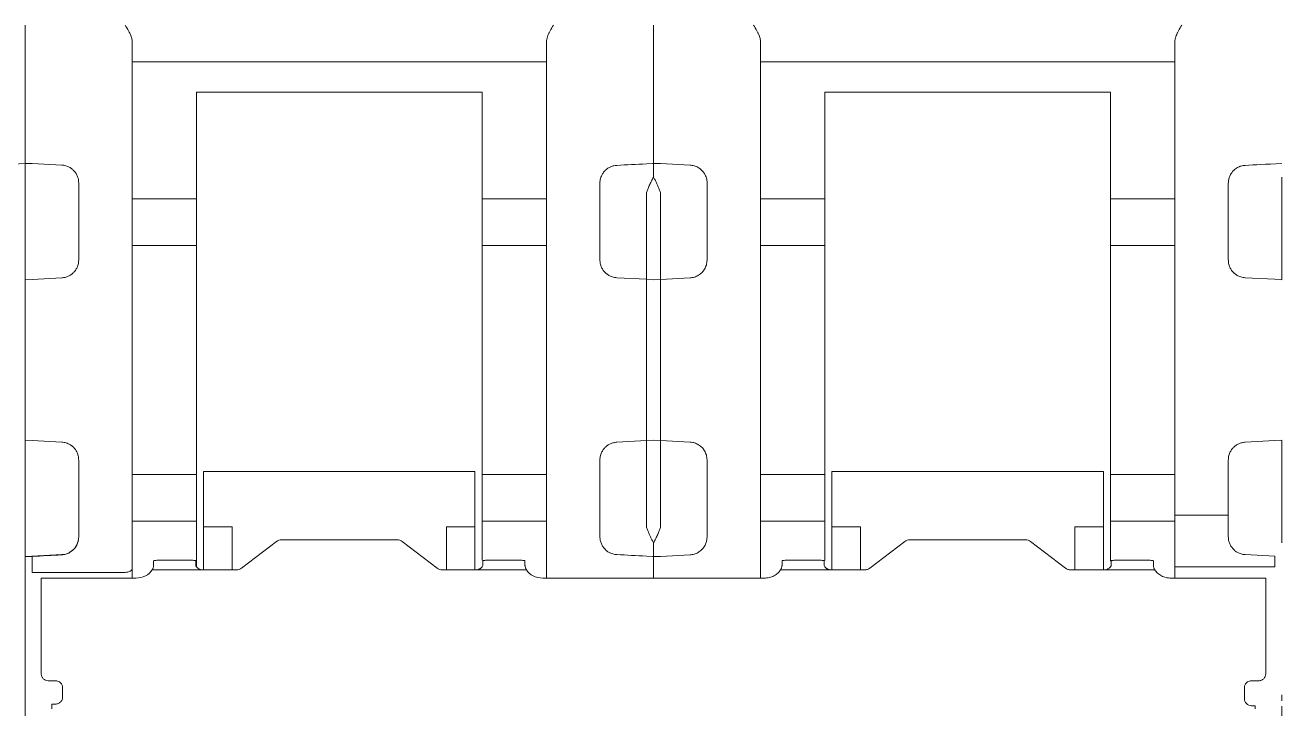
# Model space of a CAD drawing. Header units: millimetres. Extents: x 4137 to 6698, y 1400 to 3585.
# Drawn here: x 4412.42 to 4447.62, y 2999.88 to 3019.04 of the extents above; entities that cross this region are included whole.
import ezdxf

# ---------------------------------------------------------------- set-up
doc = ezdxf.new("R2010")
doc.units = ezdxf.units.MM
doc.layers.add('000-PI-Oprema', color=30, linetype='Continuous', lineweight=5)

msp = doc.modelspace()

# ---------------------------------------------------------------- linework, layer by layer
at = {"layer": '000-PI-Oprema', "color": 0, "lineweight": 0}
for p, q in [((4430.022, 3019.036), (4430.022, 3017.794)), ((4415.422, 3018.005), (4427.022, 3018.005)), ((4430.022, 3017.794), (4430.022, 3015.161)), ((4444.622, 3018.005), (4433.022, 3018.005)), ((4417.222, 3017.159), (4425.222, 3017.159)), ((4434.822, 3016.334), (4434.822, 3017.159)), ((4442.822, 3017.159), (4434.822, 3017.159)), ((4442.822, 3017.159), (4442.822, 3016.334)), ((4434.822, 3016.334), (4434.822, 3014.17)), ((4442.822, 3014.17), (4442.822, 3016.334)), ((4412.468, 3015.16), (4412.44, 3015.161)), ((4412.622, 3015.155), (4412.468, 3015.16)), ((4413.449, 3015.114), (4412.622, 3015.157)), ((4412.622, 3015.155), (4412.622, 3015.157)), ((4413.449, 3015.108), (4413.449, 3015.114)), ((4429.822, 3015.15), (4430.003, 3015.159)), ((4430.068, 3015.16), (4430.04, 3015.161)), ((4430.222, 3015.155), (4430.068, 3015.16)), ((4431.049, 3015.114), (4430.222, 3015.157)), ((4431.049, 3015.114), (4431.049, 3015.108)), ((4412.422, 3011.901), (4412.422, 3014.778)), ((4447.622, 3014.777), (4447.622, 3011.903)), ((4429.822, 3014.341), (4429.822, 3011.914)), ((4430.222, 3011.912), (4430.222, 3014.343)), ((4415.422, 3014.17), (4417.222, 3014.17)), ((4427.022, 3014.17), (4425.222, 3014.17)), ((4433.022, 3014.17), (4434.822, 3014.17)), ((4434.822, 3014.17), (4434.822, 3012.859)), ((4442.822, 3012.859), (4442.822, 3014.17)), ((4442.822, 3014.17), (4444.622, 3014.17)), ((4415.422, 3012.859), (4417.222, 3012.859)), ((4425.222, 3012.859), (4427.022, 3012.859)), ((4434.822, 3012.859), (4433.022, 3012.859)), ((4434.822, 3012.859), (4434.822, 3006.447)), ((4442.822, 3006.447), (4442.822, 3012.859)), ((4444.622, 3012.859), (4442.822, 3012.859)), ((4412.422, 3011.901), (4412.622, 3011.912)), ((4412.622, 3011.912), (4413.449, 3011.955)), ((4429.822, 3011.914), (4428.996, 3011.957)), ((4429.822, 3011.914), (4430.022, 3011.903)), ((4430.222, 3011.912), (4430.022, 3011.901)), ((4431.049, 3011.955), (4430.222, 3011.912)), ((4446.596, 3011.957), (4447.422, 3011.914)), ((4447.422, 3011.914), (4447.622, 3011.903)), ((4412.622, 3007.395), (4412.422, 3007.405)), ((4412.422, 3006.353), (4412.422, 3007.405)), ((4412.422, 3007.403), (4412.422, 3006.23)), ((4413.449, 3007.351), (4412.622, 3007.395)), ((4428.996, 3007.35), (4429.822, 3007.393)), ((4430.022, 3007.403), (4429.822, 3007.393)), ((4429.822, 3007.393), (4429.822, 3004.965)), ((4430.022, 3007.405), (4430.222, 3007.395)), ((4430.222, 3007.395), (4431.049, 3007.351)), ((4430.222, 3004.963), (4430.222, 3007.395)), ((4447.422, 3007.393), (4446.596, 3007.35)), ((4447.622, 3007.403), (4447.422, 3007.393)), ((4447.622, 3007.403), (4447.622, 3006.23)), ((4415.422, 3006.447), (4417.222, 3006.447)), ((4417.422, 3006.524), (4417.422, 3004.973)), ((4425.022, 3006.524), (4417.422, 3006.524)), ((4425.022, 3004.973), (4425.022, 3006.524)), ((4427.022, 3006.447), (4425.222, 3006.447)), ((4433.022, 3006.447), (4434.822, 3006.447)), ((4434.822, 3006.447), (4434.822, 3005.136)), ((4435.022, 3004.973), (4435.022, 3006.524)), ((4435.022, 3006.524), (4442.622, 3006.524)), ((4442.622, 3006.524), (4442.622, 3004.973)), ((4442.822, 3006.525), (4442.817, 3006.525)), ((4442.822, 3005.136), (4442.822, 3006.447)), ((4442.822, 3006.447), (4444.622, 3006.447)), ((4417.222, 3005.136), (4415.422, 3005.136)), ((4417.222, 3003.853), (4417.222, 3005.136)), ((4425.222, 3004.046), (4425.222, 3005.136)), ((4425.222, 3005.136), (4427.022, 3005.136)), ((4434.822, 3005.136), (4433.022, 3005.136)), ((4434.822, 3005.136), (4434.822, 3004.033)), ((4442.822, 3004.012), (4442.822, 3005.136)), ((4442.822, 3005.136), (4444.622, 3005.136)), ((4446.122, 3005.303), (4444.622, 3005.303)), ((4418.222, 3004.973), (4417.422, 3004.973)), ((4417.422, 3003.771), (4417.422, 3004.973)), ((4418.222, 3003.771), (4418.222, 3004.973)), ((4425.022, 3004.973), (4424.222, 3004.973)), ((4424.222, 3003.771), (4424.222, 3004.973)), ((4425.022, 3004.973), (4425.022, 3003.771)), ((4435.022, 3004.973), (4435.822, 3004.973)), ((4435.022, 3003.771), (4435.022, 3004.973)), ((4435.822, 3004.973), (4435.822, 3003.771)), ((4441.822, 3004.973), (4442.622, 3004.973)), ((4441.822, 3003.771), (4441.822, 3004.973)), ((4442.622, 3004.973), (4442.622, 3003.771)), ((4418.481, 3003.816), (4419.464, 3004.569)), ((4419.605, 3004.614), (4422.84, 3004.614)), ((4422.981, 3004.569), (4423.964, 3003.816)), ((4436.081, 3003.816), (4437.064, 3004.569)), ((4437.205, 3004.614), (4440.44, 3004.614)), ((4440.581, 3004.569), (4441.564, 3003.816)), ((4412.44, 3004.145), (4413.449, 3004.198)), ((4412.622, 3004.149), (4412.622, 3004.151)), ((4413.449, 3004.192), (4413.449, 3004.198)), ((4416.022, 3003.948), (4416.022, 3004.026)), ((4417.005, 3004.044), (4416.222, 3004.044)), ((4417.205, 3004.026), (4417.205, 3003.948)), ((4425.239, 3004.026), (4425.239, 3003.948)), ((4426.223, 3004.044), (4425.439, 3004.044)), ((4426.423, 3004.026), (4426.423, 3003.948)), ((4427.022, 3003.553), (4427.022, 3003.976)), ((4430.003, 3004.147), (4429.822, 3004.157)), ((4430.022, 3004.146), (4430.022, 3003.541)), ((4430.068, 3004.146), (4430.222, 3004.151)), ((4430.222, 3004.149), (4431.049, 3004.192)), ((4430.222, 3004.151), (4430.222, 3004.149)), ((4433.622, 3003.948), (4433.622, 3004.026)), ((4434.605, 3004.044), (4433.822, 3004.044)), ((4434.805, 3004.026), (4434.805, 3003.948)), ((4442.839, 3003.948), (4442.839, 3004.026)), ((4443.823, 3004.044), (4443.039, 3004.044)), ((4444.023, 3004.026), (4444.023, 3003.948)), ((4444.622, 3003.553), (4444.622, 3003.976)), ((4446.596, 3004.2), (4447.422, 3004.157)), ((4415.222, 3003.701), (4412.622, 3003.701)), ((4415.422, 3003.824), (4415.422, 3003.541)), ((4417.405, 3003.771), (4415.98, 3003.771)), ((4417.405, 3003.771), (4418.34, 3003.771)), ((4424.105, 3003.771), (4425.039, 3003.771)), ((4426.464, 3003.771), (4425.039, 3003.771)), ((4433.022, 3003.824), (4433.022, 3003.541)), ((4433.58, 3003.771), (4435.005, 3003.771)), ((4435.94, 3003.771), (4435.005, 3003.771)), ((4442.639, 3003.771), (4441.705, 3003.771)), ((4444.064, 3003.771), (4442.639, 3003.771)), ((4447.422, 3003.857), (4444.622, 3003.857)), ((4412.872, 3002.929), (4412.872, 3003.541)), ((4412.872, 3003.541), (4415.522, 3003.541)), ((4426.923, 3003.541), (4433.122, 3003.541)), ((4444.523, 3003.541), (4447.172, 3003.541)), ((4447.172, 3003.541), (4447.172, 3002.929)), ((4412.872, 3002.272), (4412.872, 3000.863)), ((4447.172, 3000.863), (4447.172, 3002.272)), ((4413.272, 3000.664), (4413.072, 3000.664)), ((4413.472, 3000.215), (4413.472, 3000.464)), ((4446.572, 3000.464), (4446.572, 3000.165)), ((4446.972, 3000.664), (4446.772, 3000.664)), ((4412.422, 2999.953), (4412.422, 3000.27)), ((4447.622, 3000.27), (4447.622, 3000.103)), ((4412.422, 2998.679), (4412.422, 2999.953)), ((4413.172, 3000.01), (4413.272, 3000.01)), ((4413.172, 2999.966), (4413.172, 3000.01)), ((4413.172, 2999.966), (4413.172, 2999.877)), ((4446.772, 2999.966), (4446.872, 2999.966)), ((4446.872, 2999.877), (4446.872, 2999.966)), ((4447.622, 2999.953), (4447.622, 2997.756))]:
    msp.add_line(p, q, dxfattribs=at)
at = {"layer": '000-PI-Oprema', "color": 0, "lineweight": 0, "flags": 128}
msp.add_lwpolyline([(4415.422, 3003.824), (4415.419, 3003.8), (4415.407, 3003.777), (4415.389, 3003.756), (4415.364, 3003.737), (4415.334, 3003.722), (4415.299, 3003.711), (4415.261, 3003.704), (4415.222, 3003.701)], dxfattribs=at)
at = {"layer": '000-PI-Oprema', "color": 0, "lineweight": 0}
for points, knots in [([(4412.422, 3019.036), (4412.422, 3019.004), (4412.422, 3018.94), (4412.422, 3018.844), (4412.422, 3018.749), (4412.422, 3018.622), (4412.422, 3018.465), (4412.422, 3018.289), (4412.422, 3018.129), (4412.422, 3017.992), (4412.422, 3017.877), (4412.422, 3017.822), (4412.422, 3017.794)], [0, 0, 0, 0, 0.061391, 0.122427, 0.18342, 0.24468, 0.372209, 0.500076, 0.627605, 0.755472, 0.877481, 1, 1, 1, 1]), ([(4412.422, 3017.794), (4412.422, 3017.808), (4412.422, 3017.834), (4412.422, 3017.881), (4412.422, 3017.934), (4412.422, 3018.014), (4412.422, 3018.129), (4412.422, 3018.289), (4412.422, 3018.465), (4412.422, 3018.652), (4412.422, 3018.843), (4412.422, 3018.972), (4412.422, 3019.036)], [0, 0, 0, 0, 0.061391, 0.122427, 0.18342, 0.24468, 0.372209, 0.500076, 0.627605, 0.755472, 0.877481, 1, 1, 1, 1]), ([(4415.222, 3019.036), (4415.256, 3018.983), (4415.303, 3018.909), (4415.355, 3018.81), (4415.388, 3018.732), (4415.416, 3018.645), (4415.42, 3018.578), (4415.422, 3018.546)], [0, 0, 0, 0, 0.350015, 0.493309, 0.624855, 0.821183, 1, 1, 1, 1]), ([(4427.022, 3018.546), (4427.023, 3018.567), (4427.026, 3018.611), (4427.04, 3018.677), (4427.062, 3018.743), (4427.091, 3018.81), (4427.142, 3018.909), (4427.189, 3018.984), (4427.222, 3019.036)], [0, 0, 0, 0, 0.117446, 0.242847, 0.378002, 0.506391, 0.652474, 1, 1, 1, 1]), ([(4432.822, 3019.036), (4432.856, 3018.983), (4432.903, 3018.909), (4432.955, 3018.809), (4432.988, 3018.732), (4433.016, 3018.645), (4433.02, 3018.578), (4433.022, 3018.546)], [0, 0, 0, 0, 0.350596, 0.493868, 0.625405, 0.821427, 1, 1, 1, 1]), ([(4444.622, 3018.546), (4444.623, 3018.567), (4444.626, 3018.611), (4444.64, 3018.677), (4444.662, 3018.743), (4444.691, 3018.81), (4444.742, 3018.909), (4444.789, 3018.984), (4444.822, 3019.036)], [0, 0, 0, 0, 0.117336, 0.242611, 0.377617, 0.505972, 0.652001, 1, 1, 1, 1]), ([(4427.022, 3018.392), (4427.022, 3018.402), (4427.022, 3018.421), (4427.022, 3018.457), (4427.022, 3018.498), (4427.022, 3018.53), (4427.022, 3018.546)], [0, 0, 0, 0, 0.251193, 0.5, 0.748807, 1, 1, 1, 1]), ([(4433.022, 3018.546), (4433.022, 3018.53), (4433.022, 3018.498), (4433.022, 3018.457), (4433.022, 3018.421), (4433.022, 3018.402), (4433.022, 3018.392)], [0, 0, 0, 0, 0.251193, 0.5, 0.748807, 1, 1, 1, 1]), ([(4444.622, 3018.392), (4444.622, 3018.402), (4444.622, 3018.421), (4444.622, 3018.457), (4444.622, 3018.498), (4444.622, 3018.53), (4444.622, 3018.546)], [0, 0, 0, 0, 0.251193, 0.5, 0.748807, 1, 1, 1, 1]), ([(4415.422, 3018.392), (4415.422, 3018.352), (4415.422, 3018.271), (4415.422, 3018.14), (4415.422, 3018), (4415.422, 3017.852), (4415.422, 3017.696), (4415.422, 3017.532), (4415.422, 3017.36), (4415.422, 3017.119), (4415.422, 3016.8), (4415.422, 3016.389), (4415.422, 3015.952), (4415.422, 3015.639), (4415.422, 3015.482)], [0, 0, 0, 0, 0.062736, 0.125281, 0.187695, 0.250043, 0.312387, 0.374792, 0.437318, 0.500031, 0.625212, 0.749931, 0.874692, 1, 1, 1, 1]), ([(4427.022, 3015.33), (4427.022, 3015.414), (4427.022, 3015.58), (4427.022, 3015.822), (4427.022, 3016.056), (4427.022, 3016.284), (4427.022, 3016.504), (4427.022, 3016.717), (4427.022, 3016.922), (4427.022, 3017.186), (4427.022, 3017.496), (4427.022, 3017.832), (4427.022, 3018.135), (4427.022, 3018.306), (4427.022, 3018.392)], [0, 0, 0, 0, 0.062754, 0.125301, 0.187708, 0.250043, 0.312375, 0.374772, 0.437302, 0.500033, 0.625237, 0.749935, 0.874674, 1, 1, 1, 1]), ([(4433.022, 3018.392), (4433.022, 3018.352), (4433.022, 3018.271), (4433.022, 3018.14), (4433.022, 3018), (4433.022, 3017.852), (4433.022, 3017.696), (4433.022, 3017.532), (4433.022, 3017.36), (4433.022, 3017.119), (4433.022, 3016.8), (4433.022, 3016.389), (4433.022, 3015.952), (4433.022, 3015.639), (4433.022, 3015.482)], [0, 0, 0, 0, 0.062736, 0.125281, 0.187695, 0.250043, 0.312387, 0.374792, 0.437318, 0.500031, 0.625212, 0.749931, 0.874692, 1, 1, 1, 1]), ([(4444.622, 3015.33), (4444.622, 3015.414), (4444.622, 3015.58), (4444.622, 3015.822), (4444.622, 3016.056), (4444.622, 3016.284), (4444.622, 3016.504), (4444.622, 3016.717), (4444.622, 3016.922), (4444.622, 3017.186), (4444.622, 3017.496), (4444.622, 3017.832), (4444.622, 3018.135), (4444.622, 3018.306), (4444.622, 3018.392)], [0, 0, 0, 0, 0.062754, 0.125301, 0.187708, 0.250043, 0.312375, 0.374772, 0.437302, 0.500033, 0.625237, 0.749935, 0.874674, 1, 1, 1, 1]), ([(4412.422, 3017.794), (4412.422, 3017.757), (4412.422, 3017.684), (4412.422, 3017.564), (4412.422, 3017.438), (4412.422, 3017.303), (4412.422, 3017.162), (4412.422, 3017.013), (4412.422, 3016.857), (4412.422, 3016.639), (4412.422, 3016.35), (4412.422, 3015.978), (4412.422, 3015.583), (4412.422, 3015.3), (4412.422, 3015.159)], [0, 0, 0, 0, 0.062728, 0.125272, 0.18769, 0.250045, 0.312396, 0.374803, 0.437328, 0.500029, 0.625194, 0.749922, 0.874696, 1, 1, 1, 1]), ([(4412.422, 3015.161), (4412.422, 3015.232), (4412.422, 3015.374), (4412.422, 3015.581), (4412.422, 3015.782), (4412.422, 3015.977), (4412.422, 3016.165), (4412.422, 3016.348), (4412.422, 3016.524), (4412.422, 3016.751), (4412.422, 3017.017), (4412.422, 3017.307), (4412.422, 3017.57), (4412.422, 3017.719), (4412.422, 3017.794)], [0, 0, 0, 0, 0.062728, 0.125271, 0.18769, 0.250045, 0.312396, 0.374804, 0.437328, 0.500029, 0.625194, 0.749922, 0.874696, 1, 1, 1, 1]), ([(4417.222, 3017.159), (4417.222, 3017.118), (4417.222, 3017.035), (4417.222, 3016.917), (4417.222, 3016.804), (4417.222, 3016.661), (4417.222, 3016.495), (4417.222, 3016.388), (4417.222, 3016.334)], [0, 0, 0, 0, 0.125424, 0.250193, 0.374902, 0.500146, 0.749703, 1, 1, 1, 1]), ([(4425.222, 3016.334), (4425.222, 3016.361), (4425.222, 3016.413), (4425.222, 3016.501), (4425.222, 3016.595), (4425.222, 3016.73), (4425.222, 3016.914), (4425.222, 3017.077), (4425.222, 3017.159)], [0, 0, 0, 0, 0.125424, 0.250193, 0.374902, 0.500146, 0.749703, 1, 1, 1, 1]), ([(4425.222, 3014.17), (4425.222, 3014.241), (4425.222, 3014.383), (4425.222, 3014.589), (4425.222, 3014.79), (4425.222, 3014.986), (4425.222, 3015.176), (4425.222, 3015.422), (4425.222, 3015.714), (4425.222, 3016.041), (4425.222, 3016.237), (4425.222, 3016.334)], [0, 0, 0, 0, 0.083508, 0.166833, 0.25006, 0.333277, 0.416572, 0.500032, 0.666688, 0.83311, 1, 1, 1, 1]), ([(4415.422, 3015.482), (4415.422, 3015.418), (4415.422, 3015.291), (4415.422, 3015.092), (4415.422, 3014.889), (4415.422, 3014.682), (4415.422, 3014.47), (4415.422, 3014.253), (4415.422, 3014.031), (4415.422, 3013.88), (4415.422, 3013.805)], [0, 0, 0, 0, 0.12575, 0.250858, 0.375537, 0.5, 0.624463, 0.749142, 0.87425, 1, 1, 1, 1]), ([(4427.022, 3013.937), (4427.022, 3014.008), (4427.022, 3014.15), (4427.022, 3014.358), (4427.022, 3014.562), (4427.022, 3014.761), (4427.022, 3014.956), (4427.022, 3015.146), (4427.022, 3015.269), (4427.022, 3015.33)], [0, 0, 0, 0, 0.143512, 0.28637, 0.428834, 0.571166, 0.71363, 0.856488, 1, 1, 1, 1]), ([(4433.022, 3015.482), (4433.022, 3015.418), (4433.022, 3015.291), (4433.022, 3015.092), (4433.022, 3014.889), (4433.022, 3014.682), (4433.022, 3014.47), (4433.022, 3014.253), (4433.022, 3014.031), (4433.022, 3013.88), (4433.022, 3013.805)], [0, 0, 0, 0, 0.12575, 0.250858, 0.375537, 0.5, 0.624463, 0.749142, 0.87425, 1, 1, 1, 1]), ([(4444.622, 3013.937), (4444.622, 3014.008), (4444.622, 3014.15), (4444.622, 3014.358), (4444.622, 3014.562), (4444.622, 3014.761), (4444.622, 3014.956), (4444.622, 3015.146), (4444.622, 3015.269), (4444.622, 3015.33)], [0, 0, 0, 0, 0.143512, 0.28637, 0.428834, 0.571166, 0.71363, 0.856488, 1, 1, 1, 1]), ([(4413.449, 3015.114), (4413.468, 3015.112), (4413.507, 3015.109), (4413.564, 3015.096), (4413.629, 3015.072), (4413.702, 3015.033), (4413.775, 3014.974), (4413.838, 3014.9), (4413.885, 3014.813), (4413.917, 3014.717), (4413.921, 3014.65), (4413.922, 3014.616)], [0, 0, 0, 0, 0.071618, 0.143308, 0.216363, 0.334035, 0.455285, 0.587191, 0.721903, 0.860899, 1, 1, 1, 1]), ([(4428.522, 3014.607), (4428.523, 3014.63), (4428.525, 3014.675), (4428.539, 3014.741), (4428.565, 3014.815), (4428.608, 3014.893), (4428.671, 3014.967), (4428.744, 3015.026), (4428.825, 3015.069), (4428.909, 3015.098), (4428.967, 3015.104), (4428.996, 3015.106)], [0, 0, 0, 0, 0.093221, 0.185813, 0.279137, 0.41434, 0.546905, 0.668022, 0.785627, 0.893606, 1, 1, 1, 1]), ([(4431.522, 3014.616), (4431.522, 3014.639), (4431.52, 3014.684), (4431.506, 3014.75), (4431.48, 3014.823), (4431.438, 3014.9), (4431.368, 3014.982), (4431.276, 3015.051), (4431.165, 3015.1), (4431.086, 3015.109), (4431.049, 3015.114)], [0, 0, 0, 0, 0.092601, 0.18543, 0.278489, 0.413813, 0.545287, 0.709927, 0.860804, 1, 1, 1, 1]), ([(4446.596, 3015.106), (4446.578, 3015.105), (4446.54, 3015.102), (4446.485, 3015.089), (4446.429, 3015.07), (4446.374, 3015.043), (4446.322, 3015.009), (4446.267, 3014.962), (4446.21, 3014.895), (4446.161, 3014.808), (4446.128, 3014.709), (4446.124, 3014.641), (4446.122, 3014.607)], [0, 0, 0, 0, 0.067869, 0.138425, 0.211987, 0.288836, 0.369219, 0.453352, 0.573685, 0.721104, 0.860335, 1, 1, 1, 1]), ([(4429.822, 3014.341), (4429.835, 3014.373), (4429.862, 3014.442), (4429.908, 3014.548), (4429.963, 3014.664), (4430.002, 3014.738), (4430.022, 3014.777)], [0, 0, 0, 0, 0.193415, 0.424448, 0.693252, 1, 1, 1, 1]), ([(4430.222, 3014.343), (4430.21, 3014.375), (4430.185, 3014.438), (4430.146, 3014.529), (4430.106, 3014.616), (4430.064, 3014.7), (4430.037, 3014.752), (4430.022, 3014.778)], [0, 0, 0, 0, 0.194202, 0.390464, 0.589612, 0.792498, 1, 1, 1, 1]), ([(4446.122, 3014.607), (4446.122, 3014.541), (4446.122, 3014.41), (4446.122, 3014.209), (4446.122, 3014.072), (4446.122, 3014.004)], [0, 0, 0, 0, 0.333419, 0.666581, 1, 1, 1, 1]), ([(4413.922, 3012.454), (4413.922, 3012.574), (4413.922, 3012.813), (4413.922, 3013.168), (4413.922, 3013.521), (4413.922, 3013.753), (4413.922, 3013.869)], [0, 0, 0, 0, 0.2501, 0.5, 0.7499, 1, 1, 1, 1]), ([(4417.222, 3014.17), (4417.222, 3014.121), (4417.222, 3014.023), (4417.222, 3013.807), (4417.222, 3013.568), (4417.222, 3013.323), (4417.222, 3013.102), (4417.222, 3012.938), (4417.222, 3012.882), (4417.222, 3012.859)], [0, 0, 0, 0, 0.150243, 0.300485, 0.450729, 0.600973, 0.751216, 0.901461, 1, 1, 1, 1]), ([(4425.222, 3014.17), (4425.222, 3014.121), (4425.222, 3014.023), (4425.222, 3013.807), (4425.222, 3013.568), (4425.222, 3013.323), (4425.222, 3013.102), (4425.222, 3012.938), (4425.222, 3012.882), (4425.222, 3012.859)], [0, 0, 0, 0, 0.150243, 0.300485, 0.450729, 0.600973, 0.751216, 0.901461, 1, 1, 1, 1]), ([(4427.022, 3005.37), (4427.022, 3005.484), (4427.022, 3005.711), (4427.022, 3006.057), (4427.022, 3006.405), (4427.022, 3006.755), (4427.022, 3007.108), (4427.022, 3007.705), (4427.022, 3008.553), (4427.022, 3009.653), (4427.022, 3010.753), (4427.022, 3011.72), (4427.022, 3012.552), (4427.022, 3013.252), (4427.022, 3013.708), (4427.022, 3013.937)], [0, 0, 0, 0, 0.041431, 0.082793, 0.124119, 0.165441, 0.206793, 0.248207, 0.374079, 0.500012, 0.625883, 0.751817, 0.834548, 0.917188, 1, 1, 1, 1]), ([(4444.622, 3005.37), (4444.622, 3005.484), (4444.622, 3005.711), (4444.622, 3006.057), (4444.622, 3006.405), (4444.622, 3006.755), (4444.622, 3007.108), (4444.622, 3007.705), (4444.622, 3008.553), (4444.622, 3009.653), (4444.622, 3010.753), (4444.622, 3011.72), (4444.622, 3012.552), (4444.622, 3013.252), (4444.622, 3013.708), (4444.622, 3013.937)], [0, 0, 0, 0, 0.041431, 0.082793, 0.124119, 0.165441, 0.206793, 0.248207, 0.374079, 0.500012, 0.625883, 0.751817, 0.834548, 0.917188, 1, 1, 1, 1]), ([(4446.122, 3014.004), (4446.122, 3013.902), (4446.122, 3013.699), (4446.122, 3013.392), (4446.122, 3013.082), (4446.122, 3012.77), (4446.122, 3012.561), (4446.122, 3012.456)], [0, 0, 0, 0, 0.200123, 0.400061, 0.599939, 0.799877, 1, 1, 1, 1]), ([(4415.422, 3013.805), (4415.422, 3013.694), (4415.422, 3013.472), (4415.422, 3013.137), (4415.422, 3012.799), (4415.422, 3012.459), (4415.422, 3012.117), (4415.422, 3011.538), (4415.422, 3010.717), (4415.422, 3009.653), (4415.422, 3008.589), (4415.422, 3007.653), (4415.422, 3006.847), (4415.422, 3006.168), (4415.422, 3005.724), (4415.422, 3005.502)], [0, 0, 0, 0, 0.041447, 0.082829, 0.124176, 0.16552, 0.206891, 0.248321, 0.374134, 0.500011, 0.625824, 0.751702, 0.834467, 0.91715, 1, 1, 1, 1]), ([(4433.022, 3013.805), (4433.022, 3013.694), (4433.022, 3013.472), (4433.022, 3013.137), (4433.022, 3012.799), (4433.022, 3012.459), (4433.022, 3012.117), (4433.022, 3011.538), (4433.022, 3010.717), (4433.022, 3009.653), (4433.022, 3008.589), (4433.022, 3007.653), (4433.022, 3006.847), (4433.022, 3006.168), (4433.022, 3005.724), (4433.022, 3005.502)], [0, 0, 0, 0, 0.041447, 0.082829, 0.124176, 0.16552, 0.206891, 0.248321, 0.374134, 0.500011, 0.625824, 0.751702, 0.834467, 0.91715, 1, 1, 1, 1]), ([(4417.222, 3012.859), (4417.222, 3012.776), (4417.222, 3012.609), (4417.222, 3012.354), (4417.222, 3012.097), (4417.222, 3011.837), (4417.222, 3011.574), (4417.222, 3011.126), (4417.222, 3010.487), (4417.222, 3009.653), (4417.222, 3008.82), (4417.222, 3008.09), (4417.222, 3007.469), (4417.222, 3006.95), (4417.222, 3006.615), (4417.222, 3006.447)], [0, 0, 0, 0, 0.041319, 0.082538, 0.123706, 0.164869, 0.206076, 0.247373, 0.373654, 0.500018, 0.626299, 0.752662, 0.835118, 0.917437, 1, 1, 1, 1]), ([(4425.222, 3012.859), (4425.222, 3011.852), (4425.222, 3010.753), (4425.222, 3008.554), (4425.222, 3007.454), (4425.222, 3006.447)], [0, 0, 0, 0, 0.5, 0.5, 1, 1, 1, 1]), ([(4413.922, 3012.454), (4413.922, 3012.433), (4413.92, 3012.39), (4413.908, 3012.328), (4413.884, 3012.257), (4413.845, 3012.181), (4413.786, 3012.107), (4413.714, 3012.044), (4413.632, 3011.997), (4413.542, 3011.965), (4413.48, 3011.958), (4413.449, 3011.955)], [0, 0, 0, 0, 0.085507, 0.170147, 0.255273, 0.381189, 0.506725, 0.630753, 0.754527, 0.877113, 1, 1, 1, 1]), ([(4428.996, 3011.957), (4428.975, 3011.959), (4428.934, 3011.962), (4428.873, 3011.978), (4428.804, 3012.004), (4428.731, 3012.046), (4428.659, 3012.108), (4428.6, 3012.183), (4428.556, 3012.268), (4428.528, 3012.36), (4428.524, 3012.424), (4428.522, 3012.456)], [0, 0, 0, 0, 0.082209, 0.16366, 0.245689, 0.369303, 0.493372, 0.618767, 0.744744, 0.872104, 1, 1, 1, 1]), ([(4431.049, 3011.955), (4431.069, 3011.957), (4431.11, 3011.96), (4431.171, 3011.976), (4431.229, 3011.998), (4431.285, 3012.027), (4431.337, 3012.064), (4431.396, 3012.118), (4431.458, 3012.2), (4431.511, 3012.317), (4431.519, 3012.407), (4431.522, 3012.454)], [0, 0, 0, 0, 0.080411, 0.161533, 0.243405, 0.326066, 0.409552, 0.493901, 0.642123, 0.810797, 1, 1, 1, 1]), ([(4446.596, 3011.957), (4446.575, 3011.959), (4446.534, 3011.962), (4446.473, 3011.978), (4446.404, 3012.004), (4446.331, 3012.046), (4446.259, 3012.108), (4446.2, 3012.183), (4446.156, 3012.268), (4446.128, 3012.36), (4446.124, 3012.424), (4446.122, 3012.456)], [0, 0, 0, 0, 0.082209, 0.16366, 0.245689, 0.369303, 0.493372, 0.618767, 0.744744, 0.872104, 1, 1, 1, 1]), ([(4412.422, 3011.903), (4412.422, 3011.797), (4412.422, 3011.584), (4412.422, 3011.264), (4412.422, 3010.944), (4412.422, 3010.622), (4412.422, 3010.3), (4412.422, 3009.977), (4412.422, 3009.572), (4412.422, 3009.087), (4412.422, 3008.523), (4412.422, 3007.961), (4412.422, 3007.589), (4412.422, 3007.403)], [0, 0, 0, 0, 0.071572, 0.143012, 0.214372, 0.285701, 0.357051, 0.428472, 0.500015, 0.625079, 0.749917, 0.8748, 1, 1, 1, 1]), ([(4412.422, 3007.405), (4412.422, 3007.511), (4412.422, 3007.723), (4412.422, 3008.043), (4412.422, 3008.364), (4412.422, 3008.685), (4412.422, 3009.007), (4412.422, 3009.33), (4412.422, 3009.734), (4412.422, 3010.218), (4412.422, 3010.782), (4412.422, 3011.344), (4412.422, 3011.715), (4412.422, 3011.901)], [0, 0, 0, 0, 0.071572, 0.143012, 0.214372, 0.285701, 0.357051, 0.428472, 0.500015, 0.625079, 0.749917, 0.8748, 1, 1, 1, 1]), ([(4429.822, 3011.914), (4429.822, 3011.807), (4429.822, 3011.593), (4429.822, 3011.271), (4429.822, 3010.949), (4429.822, 3010.626), (4429.822, 3010.302), (4429.822, 3009.978), (4429.822, 3009.572), (4429.822, 3009.085), (4429.822, 3008.519), (4429.822, 3007.954), (4429.822, 3007.58), (4429.822, 3007.393)], [0, 0, 0, 0, 0.071556, 0.142997, 0.214365, 0.285706, 0.357065, 0.428486, 0.500013, 0.625062, 0.749916, 0.874816, 1, 1, 1, 1]), ([(4413.449, 3007.351), (4413.47, 3007.349), (4413.511, 3007.346), (4413.572, 3007.33), (4413.641, 3007.304), (4413.714, 3007.262), (4413.786, 3007.2), (4413.845, 3007.125), (4413.889, 3007.04), (4413.917, 3006.948), (4413.921, 3006.884), (4413.922, 3006.852)], [0, 0, 0, 0, 0.082205, 0.163652, 0.245679, 0.369354, 0.493482, 0.618917, 0.744935, 0.872201, 1, 1, 1, 1]), ([(4428.522, 3006.85), (4428.523, 3006.872), (4428.525, 3006.914), (4428.537, 3006.977), (4428.561, 3007.047), (4428.6, 3007.123), (4428.659, 3007.198), (4428.731, 3007.26), (4428.813, 3007.307), (4428.902, 3007.34), (4428.965, 3007.346), (4428.996, 3007.35)], [0, 0, 0, 0, 0.085573, 0.170275, 0.255463, 0.381339, 0.506835, 0.630803, 0.754517, 0.877108, 1, 1, 1, 1]), ([(4431.522, 3006.852), (4431.521, 3006.876), (4431.519, 3006.924), (4431.504, 3006.991), (4431.482, 3007.053), (4431.453, 3007.108), (4431.421, 3007.156), (4431.368, 3007.217), (4431.288, 3007.282), (4431.173, 3007.336), (4431.09, 3007.346), (4431.049, 3007.351)], [0, 0, 0, 0, 0.097376, 0.189595, 0.276665, 0.358598, 0.435408, 0.507112, 0.674555, 0.83875, 1, 1, 1, 1]), ([(4446.122, 3006.85), (4446.123, 3006.872), (4446.125, 3006.914), (4446.137, 3006.977), (4446.161, 3007.047), (4446.2, 3007.123), (4446.259, 3007.198), (4446.331, 3007.26), (4446.413, 3007.307), (4446.502, 3007.34), (4446.565, 3007.346), (4446.596, 3007.35)], [0, 0, 0, 0, 0.085573, 0.170275, 0.255463, 0.381339, 0.506835, 0.630803, 0.754517, 0.877108, 1, 1, 1, 1]), ([(4413.922, 3005.437), (4413.922, 3005.553), (4413.922, 3005.786), (4413.922, 3006.138), (4413.922, 3006.494), (4413.922, 3006.732), (4413.922, 3006.852)], [0, 0, 0, 0, 0.2501, 0.5, 0.7499, 1, 1, 1, 1]), ([(4446.122, 3006.85), (4446.122, 3006.745), (4446.122, 3006.536), (4446.122, 3006.224), (4446.122, 3005.915), (4446.122, 3005.607), (4446.122, 3005.404), (4446.122, 3005.303)], [0, 0, 0, 0, 0.200123, 0.400061, 0.599939, 0.799877, 1, 1, 1, 1]), ([(4417.222, 3006.447), (4417.222, 3006.425), (4417.222, 3006.369), (4417.222, 3006.204), (4417.222, 3005.984), (4417.222, 3005.738), (4417.222, 3005.499), (4417.222, 3005.283), (4417.222, 3005.185), (4417.222, 3005.136)], [0, 0, 0, 0, 0.098539, 0.248784, 0.399027, 0.54927, 0.699515, 0.849757, 1, 1, 1, 1]), ([(4425.222, 3006.447), (4425.222, 3006.425), (4425.222, 3006.369), (4425.222, 3006.204), (4425.222, 3005.984), (4425.222, 3005.738), (4425.222, 3005.499), (4425.222, 3005.283), (4425.222, 3005.185), (4425.222, 3005.136)], [0, 0, 0, 0, 0.098539, 0.248784, 0.399027, 0.54927, 0.699515, 0.849757, 1, 1, 1, 1]), ([(4412.422, 3004.528), (4412.422, 3004.528), (4412.422, 3004.855), (4412.422, 3005.238), (4412.422, 3005.727), (4412.422, 3006.081), (4412.422, 3006.31), (4412.422, 3006.339), (4412.422, 3006.353)], [0, 0, 0, 0, 0.008736, 0.206989, 0.405242, 0.603494, 0.801747, 1, 1, 1, 1]), ([(4447.622, 3006.253), (4447.622, 3006.239), (4447.622, 3006.211), (4447.622, 3005.989), (4447.622, 3005.641), (4447.622, 3005.183), (4447.622, 3004.801), (4447.622, 3004.529)], [0, 0, 0, 0, 0.201961, 0.403921, 0.605881, 0.807842, 1, 1, 1, 1]), ([(4413.922, 3004.69), (4413.922, 3004.751), (4413.922, 3004.872), (4413.922, 3005.058), (4413.922, 3005.246), (4413.922, 3005.373), (4413.922, 3005.437)], [0, 0, 0, 0, 0.25014, 0.5, 0.74986, 1, 1, 1, 1]), ([(4415.422, 3005.502), (4415.422, 3005.426), (4415.422, 3005.275), (4415.422, 3005.054), (4415.422, 3004.837), (4415.422, 3004.624), (4415.422, 3004.417), (4415.422, 3004.214), (4415.422, 3004.016), (4415.422, 3003.888), (4415.422, 3003.824)], [0, 0, 0, 0, 0.12575, 0.250858, 0.375537, 0.5, 0.624463, 0.749142, 0.87425, 1, 1, 1, 1]), ([(4433.022, 3005.502), (4433.022, 3005.426), (4433.022, 3005.275), (4433.022, 3005.054), (4433.022, 3004.837), (4433.022, 3004.624), (4433.022, 3004.417), (4433.022, 3004.214), (4433.022, 3004.016), (4433.022, 3003.888), (4433.022, 3003.824)], [0, 0, 0, 0, 0.12575, 0.250858, 0.375537, 0.5, 0.624463, 0.749142, 0.87425, 1, 1, 1, 1]), ([(4427.022, 3003.976), (4427.022, 3004.037), (4427.022, 3004.16), (4427.022, 3004.35), (4427.022, 3004.545), (4427.022, 3004.744), (4427.022, 3004.948), (4427.022, 3005.156), (4427.022, 3005.298), (4427.022, 3005.37)], [0, 0, 0, 0, 0.143512, 0.28637, 0.428834, 0.571166, 0.71363, 0.856488, 1, 1, 1, 1]), ([(4444.622, 3003.976), (4444.622, 3004.037), (4444.622, 3004.16), (4444.622, 3004.35), (4444.622, 3004.545), (4444.622, 3004.744), (4444.622, 3004.948), (4444.622, 3005.156), (4444.622, 3005.298), (4444.622, 3005.37)], [0, 0, 0, 0, 0.143512, 0.28637, 0.428834, 0.571166, 0.71363, 0.856488, 1, 1, 1, 1]), ([(4446.122, 3005.303), (4446.122, 3005.234), (4446.122, 3005.098), (4446.122, 3004.896), (4446.122, 3004.765), (4446.122, 3004.699)], [0, 0, 0, 0, 0.333419, 0.666581, 1, 1, 1, 1]), ([(4413.449, 3004.198), (4413.49, 3004.2), (4413.537, 3004.208), (4413.636, 3004.242), (4413.689, 3004.269), (4413.789, 3004.351), (4413.836, 3004.406), (4413.903, 3004.54), (4413.922, 3004.618), (4413.922, 3004.697)], [0, 0, 0, 0, 0.25, 0.25, 0.5, 0.5, 0.75, 0.75, 1, 1, 1, 1]), ([(4413.449, 3004.192), (4413.467, 3004.194), (4413.505, 3004.197), (4413.561, 3004.21), (4413.617, 3004.23), (4413.671, 3004.256), (4413.724, 3004.291), (4413.781, 3004.34), (4413.844, 3004.414), (4413.891, 3004.507), (4413.918, 3004.604), (4413.921, 3004.661), (4413.922, 3004.69)], [0, 0, 0, 0, 0.068374, 0.139377, 0.213319, 0.290477, 0.371094, 0.455382, 0.587277, 0.761474, 0.880592, 1, 1, 1, 1]), ([(4428.996, 3004.2), (4428.977, 3004.202), (4428.939, 3004.205), (4428.882, 3004.218), (4428.817, 3004.241), (4428.744, 3004.28), (4428.671, 3004.34), (4428.608, 3004.414), (4428.56, 3004.501), (4428.528, 3004.597), (4428.524, 3004.665), (4428.522, 3004.699)], [0, 0, 0, 0, 0.070996, 0.142095, 0.214573, 0.332083, 0.453298, 0.585758, 0.72107, 0.860537, 1, 1, 1, 1]), ([(4429.822, 3004.965), (4429.835, 3004.934), (4429.86, 3004.87), (4429.899, 3004.779), (4429.939, 3004.692), (4429.98, 3004.607), (4430.008, 3004.556), (4430.022, 3004.529)], [0, 0, 0, 0, 0.1942, 0.390457, 0.5896, 0.792488, 1, 1, 1, 1]), ([(4430.222, 3004.963), (4430.21, 3004.932), (4430.183, 3004.863), (4430.137, 3004.757), (4430.082, 3004.641), (4430.043, 3004.567), (4430.022, 3004.528)], [0, 0, 0, 0, 0.193384, 0.424408, 0.693222, 1, 1, 1, 1]), ([(4431.049, 3004.192), (4431.067, 3004.194), (4431.105, 3004.197), (4431.161, 3004.21), (4431.217, 3004.23), (4431.271, 3004.256), (4431.324, 3004.291), (4431.381, 3004.34), (4431.444, 3004.414), (4431.491, 3004.507), (4431.518, 3004.604), (4431.521, 3004.661), (4431.522, 3004.69)], [0, 0, 0, 0, 0.068374, 0.139376, 0.213318, 0.290476, 0.371092, 0.45538, 0.587276, 0.76147, 0.88059, 1, 1, 1, 1]), ([(4446.596, 3004.2), (4446.577, 3004.202), (4446.539, 3004.205), (4446.482, 3004.218), (4446.417, 3004.241), (4446.344, 3004.28), (4446.271, 3004.34), (4446.208, 3004.414), (4446.16, 3004.501), (4446.128, 3004.597), (4446.124, 3004.665), (4446.122, 3004.699)], [0, 0, 0, 0, 0.070997, 0.142096, 0.214572, 0.332081, 0.453288, 0.585757, 0.721078, 0.860541, 1, 1, 1, 1]), ([(4412.422, 3004.147), (4412.422, 3004.076), (4412.422, 3003.934), (4412.422, 3003.727), (4412.422, 3003.526), (4412.422, 3003.331), (4412.422, 3003.142), (4412.422, 3002.96), (4412.422, 3002.783), (4412.422, 3002.556), (4412.422, 3002.29), (4412.422, 3002), (4412.422, 3001.737), (4412.422, 3001.587), (4412.422, 3001.512)], [0, 0, 0, 0, 0.062728, 0.125272, 0.18769, 0.250045, 0.312396, 0.374803, 0.437328, 0.500029, 0.625194, 0.749922, 0.874696, 1, 1, 1, 1]), ([(4412.422, 3001.512), (4412.422, 3001.549), (4412.422, 3001.622), (4412.422, 3001.742), (4412.422, 3001.869), (4412.422, 3002.003), (4412.422, 3002.144), (4412.422, 3002.293), (4412.422, 3002.449), (4412.422, 3002.667), (4412.422, 3002.955), (4412.422, 3003.327), (4412.422, 3003.722), (4412.422, 3004.004), (4412.422, 3004.146)], [0, 0, 0, 0, 0.062728, 0.125271, 0.18769, 0.250045, 0.312396, 0.374804, 0.437328, 0.500029, 0.625194, 0.749922, 0.874696, 1, 1, 1, 1]), ([(4412.622, 3004.151), (4412.596, 3004.15), (4412.544, 3004.149), (4412.493, 3004.147), (4412.468, 3004.146)], [0, 0, 0, 0, 0.508632, 1, 1, 1, 1]), ([(4416.022, 3004.026), (4416.022, 3004.031), (4416.044, 3004.035), (4416.118, 3004.042), (4416.17, 3004.044), (4416.222, 3004.044)], [0, 0, 0, 0, 0.5, 0.5, 1, 1, 1, 1]), ([(4417.205, 3004.026), (4417.205, 3004.028), (4417.203, 3004.03), (4417.192, 3004.033), (4417.173, 3004.036), (4417.14, 3004.04), (4417.085, 3004.043), (4417.032, 3004.044), (4417.005, 3004.044)], [0, 0, 0, 0, 0.128148, 0.251094, 0.373747, 0.501054, 0.748354, 1, 1, 1, 1]), ([(4425.439, 3004.044), (4425.426, 3004.044), (4425.4, 3004.044), (4425.362, 3004.043), (4425.328, 3004.041), (4425.288, 3004.038), (4425.248, 3004.033), (4425.242, 3004.029), (4425.239, 3004.026)], [0, 0, 0, 0, 0.128148, 0.251094, 0.373747, 0.501054, 0.748354, 1, 1, 1, 1]), ([(4426.423, 3004.026), (4426.422, 3004.028), (4426.42, 3004.03), (4426.409, 3004.033), (4426.39, 3004.036), (4426.357, 3004.04), (4426.302, 3004.043), (4426.249, 3004.044), (4426.223, 3004.044)], [0, 0, 0, 0, 0.128148, 0.251094, 0.373747, 0.501054, 0.748354, 1, 1, 1, 1]), ([(4433.622, 3004.026), (4433.622, 3004.031), (4433.644, 3004.035), (4433.718, 3004.042), (4433.77, 3004.044), (4433.822, 3004.044)], [0, 0, 0, 0, 0.5, 0.5, 1, 1, 1, 1]), ([(4434.805, 3004.026), (4434.805, 3004.028), (4434.803, 3004.03), (4434.792, 3004.033), (4434.773, 3004.036), (4434.74, 3004.04), (4434.685, 3004.043), (4434.632, 3004.044), (4434.605, 3004.044)], [0, 0, 0, 0, 0.128148, 0.251094, 0.373747, 0.501054, 0.748354, 1, 1, 1, 1]), ([(4442.839, 3004.026), (4442.839, 3004.031), (4442.861, 3004.035), (4442.935, 3004.042), (4442.987, 3004.044), (4443.039, 3004.044)], [0, 0, 0, 0, 0.5, 0.5, 1, 1, 1, 1]), ([(4444.023, 3004.026), (4444.022, 3004.028), (4444.02, 3004.03), (4444.009, 3004.033), (4443.99, 3004.036), (4443.957, 3004.04), (4443.902, 3004.043), (4443.849, 3004.044), (4443.823, 3004.044)], [0, 0, 0, 0, 0.128148, 0.251094, 0.373747, 0.501054, 0.748354, 1, 1, 1, 1]), ([(4415.522, 3003.541), (4415.619, 3003.541), (4415.715, 3003.563), (4415.877, 3003.644), (4415.942, 3003.703), (4415.98, 3003.771)], [0, 0, 0, 0, 0.5, 0.5, 1, 1, 1, 1]), ([(4416.022, 3003.898), (4416.022, 3003.889), (4416.021, 3003.872), (4416.013, 3003.841), (4416, 3003.807), (4415.987, 3003.783), (4415.98, 3003.771)], [0, 0, 0, 0, 0.256458, 0.506841, 0.753776, 1, 1, 1, 1]), ([(4416.022, 3003.898), (4416.022, 3003.906), (4416.022, 3003.923), (4416.022, 3003.94), (4416.022, 3003.945), (4416.022, 3003.948)], [0, 0, 0, 0, 0.334189, 0.665811, 1, 1, 1, 1]), ([(4417.205, 3003.898), (4417.206, 3003.892), (4417.207, 3003.879), (4417.218, 3003.858), (4417.236, 3003.836), (4417.265, 3003.812), (4417.319, 3003.78), (4417.372, 3003.775), (4417.405, 3003.771)], [0, 0, 0, 0, 0.121269, 0.244591, 0.370821, 0.500756, 0.692101, 1, 1, 1, 1]), ([(4425.039, 3003.771), (4425.054, 3003.772), (4425.082, 3003.773), (4425.118, 3003.782), (4425.146, 3003.793), (4425.167, 3003.805), (4425.198, 3003.825), (4425.232, 3003.859), (4425.237, 3003.885), (4425.239, 3003.898)], [0, 0, 0, 0, 0.138294, 0.257669, 0.358107, 0.439606, 0.502183, 0.756685, 1, 1, 1, 1]), ([(4426.423, 3003.948), (4426.423, 3003.945), (4426.423, 3003.94), (4426.423, 3003.923), (4426.423, 3003.906), (4426.423, 3003.898)], [0, 0, 0, 0, 0.334189, 0.665811, 1, 1, 1, 1]), ([(4426.464, 3003.771), (4426.458, 3003.783), (4426.445, 3003.807), (4426.432, 3003.841), (4426.424, 3003.872), (4426.423, 3003.889), (4426.423, 3003.898)], [0, 0, 0, 0, 0.246224, 0.493159, 0.743542, 1, 1, 1, 1]), ([(4426.464, 3003.771), (4426.503, 3003.703), (4426.568, 3003.644), (4426.73, 3003.563), (4426.826, 3003.541), (4426.923, 3003.541)], [0, 0, 0, 0, 0.5, 0.5, 1, 1, 1, 1]), ([(4433.58, 3003.771), (4433.57, 3003.754), (4433.548, 3003.721), (4433.505, 3003.676), (4433.455, 3003.637), (4433.378, 3003.592), (4433.268, 3003.55), (4433.171, 3003.544), (4433.122, 3003.541)], [0, 0, 0, 0, 0.126929, 0.250928, 0.374602, 0.500576, 0.748126, 1, 1, 1, 1]), ([(4433.622, 3003.898), (4433.622, 3003.889), (4433.621, 3003.872), (4433.613, 3003.841), (4433.6, 3003.807), (4433.587, 3003.783), (4433.58, 3003.771)], [0, 0, 0, 0, 0.256458, 0.506841, 0.753776, 1, 1, 1, 1]), ([(4435.005, 3003.771), (4434.992, 3003.772), (4434.965, 3003.773), (4434.927, 3003.782), (4434.892, 3003.796), (4434.852, 3003.82), (4434.813, 3003.858), (4434.808, 3003.884), (4434.805, 3003.898)], [0, 0, 0, 0, 0.128818, 0.251822, 0.37424, 0.501366, 0.746636, 1, 1, 1, 1]), ([(4436.081, 3003.816), (4436.071, 3003.809), (4436.051, 3003.796), (4436.017, 3003.782), (4435.979, 3003.773), (4435.953, 3003.772), (4435.94, 3003.771)], [0, 0, 0, 0, 0.25487, 0.5, 0.74513, 1, 1, 1, 1]), ([(4441.705, 3003.771), (4441.692, 3003.772), (4441.666, 3003.773), (4441.628, 3003.782), (4441.593, 3003.796), (4441.574, 3003.809), (4441.564, 3003.816)], [0, 0, 0, 0, 0.25487, 0.5, 0.74513, 1, 1, 1, 1]), ([(4442.839, 3003.898), (4442.839, 3003.891), (4442.838, 3003.878), (4442.827, 3003.857), (4442.808, 3003.835), (4442.775, 3003.808), (4442.72, 3003.778), (4442.666, 3003.773), (4442.639, 3003.771)], [0, 0, 0, 0, 0.130698, 0.254597, 0.376443, 0.501216, 0.749391, 1, 1, 1, 1]), ([(4444.064, 3003.771), (4444.058, 3003.783), (4444.045, 3003.807), (4444.032, 3003.841), (4444.024, 3003.872), (4444.023, 3003.889), (4444.023, 3003.898)], [0, 0, 0, 0, 0.246224, 0.493159, 0.743542, 1, 1, 1, 1]), ([(4444.523, 3003.541), (4444.498, 3003.542), (4444.45, 3003.544), (4444.379, 3003.556), (4444.311, 3003.576), (4444.228, 3003.612), (4444.133, 3003.673), (4444.088, 3003.738), (4444.064, 3003.771)], [0, 0, 0, 0, 0.126929, 0.250928, 0.374602, 0.500576, 0.748126, 1, 1, 1, 1]), ([(4412.422, 3001.512), (4412.422, 3001.499), (4412.422, 3001.472), (4412.422, 3001.425), (4412.422, 3001.372), (4412.422, 3001.292), (4412.422, 3001.177), (4412.422, 3001.017), (4412.422, 3000.841), (4412.422, 3000.655), (4412.422, 3000.463), (4412.422, 3000.335), (4412.422, 3000.27)], [0, 0, 0, 0, 0.061391, 0.122427, 0.18342, 0.24468, 0.372209, 0.500076, 0.627605, 0.755472, 0.877481, 1, 1, 1, 1]), ([(4412.422, 3000.27), (4412.422, 3000.302), (4412.422, 3000.367), (4412.422, 3000.463), (4412.422, 3000.557), (4412.422, 3000.685), (4412.422, 3000.841), (4412.422, 3001.017), (4412.422, 3001.177), (4412.422, 3001.314), (4412.422, 3001.429), (4412.422, 3001.484), (4412.422, 3001.512)], [0, 0, 0, 0, 0.061391, 0.122427, 0.18342, 0.24468, 0.372209, 0.500076, 0.627605, 0.755472, 0.877481, 1, 1, 1, 1]), ([(4412.872, 3000.863), (4412.873, 3000.849), (4412.875, 3000.823), (4412.886, 3000.786), (4412.905, 3000.751), (4412.938, 3000.712), (4412.993, 3000.672), (4413.046, 3000.666), (4413.072, 3000.664)], [0, 0, 0, 0, 0.128148, 0.251094, 0.373747, 0.501054, 0.748354, 1, 1, 1, 1]), ([(4446.972, 3000.664), (4446.986, 3000.664), (4447.012, 3000.666), (4447.05, 3000.677), (4447.084, 3000.696), (4447.124, 3000.729), (4447.164, 3000.784), (4447.17, 3000.836), (4447.172, 3000.863)], [0, 0, 0, 0, 0.128148, 0.251094, 0.373747, 0.501054, 0.748354, 1, 1, 1, 1]), ([(4413.472, 3000.464), (4413.472, 3000.516), (4413.451, 3000.568), (4413.377, 3000.642), (4413.325, 3000.664), (4413.272, 3000.664)], [0, 0, 0, 0, 0.5, 0.5, 1, 1, 1, 1]), ([(4446.772, 3000.664), (4446.72, 3000.664), (4446.668, 3000.642), (4446.594, 3000.568), (4446.572, 3000.516), (4446.572, 3000.464)], [0, 0, 0, 0, 0.5, 0.5, 1, 1, 1, 1]), ([(4412.422, 3000.103), (4412.422, 3000.09), (4412.422, 3000.064), (4412.422, 3000.027), (4412.422, 2999.991), (4412.422, 2999.959), (4412.422, 2999.955), (4412.422, 2999.953)], [0, 0, 0, 0, 0.169382, 0.332374, 0.500748, 0.7482, 1, 1, 1, 1]), ([(4413.272, 3000.01), (4413.286, 3000.011), (4413.312, 3000.012), (4413.35, 3000.024), (4413.384, 3000.042), (4413.424, 3000.075), (4413.464, 3000.13), (4413.47, 3000.183), (4413.472, 3000.215)], [0, 0, 0, 0, 0.128148, 0.251094, 0.373747, 0.501054, 0.748354, 1, 1, 1, 1]), ([(4446.572, 3000.165), (4446.572, 3000.113), (4446.594, 3000.061), (4446.668, 2999.988), (4446.72, 2999.966), (4446.772, 2999.966)], [0, 0, 0, 0, 0.5, 0.5, 1, 1, 1, 1])]:
    msp.add_open_spline(points, degree=3, knots=knots, dxfattribs=at)
for points in [[(4415.422, 3018.392), (4415.422, 3018.428), (4415.422, 3018.481), (4415.422, 3018.546)], [(4417.222, 3014.17), (4417.222, 3015.025), (4417.222, 3015.765), (4417.222, 3016.334)], [(4411.396, 3015.106), (4411.672, 3015.121), (4411.947, 3015.135), (4412.422, 3015.159)], [(4412.44, 3015.161), (4412.434, 3015.161), (4412.428, 3015.161), (4412.422, 3015.161)], [(4412.422, 3015.161), (4412.422, 3015.145), (4412.422, 3015.009), (4412.422, 3014.778)], [(4412.422, 3014.777), (4412.422, 3015.007), (4412.422, 3015.144), (4412.422, 3015.159)], [(4428.996, 3015.106), (4429.272, 3015.121), (4429.547, 3015.135), (4429.822, 3015.15)], [(4430.003, 3015.159), (4430.009, 3015.159), (4430.016, 3015.159), (4430.022, 3015.159)], [(4430.022, 3015.161), (4430.028, 3015.161), (4430.034, 3015.161), (4430.04, 3015.161)], [(4430.022, 3014.777), (4430.022, 3015.007), (4430.022, 3015.144), (4430.022, 3015.159)], [(4446.596, 3015.106), (4446.872, 3015.121), (4447.147, 3015.135), (4447.622, 3015.159)], [(4413.922, 3014.616), (4413.922, 3014.375), (4413.922, 3014.125), (4413.922, 3013.869)], [(4428.522, 3014.004), (4428.522, 3014.21), (4428.522, 3014.411), (4428.522, 3014.607)], [(4431.522, 3014.616), (4431.522, 3014.375), (4431.522, 3014.125), (4431.522, 3013.869)], [(4428.522, 3012.456), (4428.522, 3012.98), (4428.522, 3013.498), (4428.522, 3014.004)], [(4431.522, 3013.869), (4431.522, 3013.406), (4431.522, 3012.933), (4431.522, 3012.454)], [(4430.222, 3011.912), (4430.222, 3010.421), (4430.222, 3008.885), (4430.222, 3007.395)], [(4428.522, 3005.303), (4428.522, 3005.809), (4428.522, 3006.326), (4428.522, 3006.85)], [(4431.522, 3006.852), (4431.522, 3006.373), (4431.522, 3005.901), (4431.522, 3005.437)], [(4431.522, 3005.437), (4431.522, 3005.181), (4431.522, 3004.932), (4431.522, 3004.69)], [(4428.522, 3004.699), (4428.522, 3004.895), (4428.522, 3005.097), (4428.522, 3005.303)], [(4412.422, 3004.147), (4412.422, 3004.162), (4412.422, 3004.299), (4412.422, 3004.529)], [(4412.422, 3004.528), (4412.422, 3004.298), (4412.422, 3004.161), (4412.422, 3004.146)], [(4419.464, 3004.569), (4419.501, 3004.597), (4419.553, 3004.614), (4419.605, 3004.614)], [(4422.84, 3004.614), (4422.892, 3004.614), (4422.944, 3004.597), (4422.981, 3004.569)], [(4430.022, 3004.147), (4430.022, 3004.162), (4430.022, 3004.299), (4430.022, 3004.529)], [(4437.064, 3004.569), (4437.101, 3004.597), (4437.153, 3004.614), (4437.205, 3004.614)], [(4440.44, 3004.614), (4440.492, 3004.614), (4440.544, 3004.597), (4440.581, 3004.569)], [(4412.422, 3004.146), (4412.428, 3004.145), (4412.434, 3004.145), (4412.44, 3004.145)], [(4412.468, 3004.146), (4412.459, 3004.146), (4412.449, 3004.145), (4412.44, 3004.145)], [(4413.449, 3004.192), (4413.173, 3004.178), (4412.898, 3004.164), (4412.622, 3004.149)], [(4412.622, 3004.149), (4412.622, 3003.995), (4412.622, 3003.846), (4412.622, 3003.701)], [(4429.822, 3004.157), (4429.547, 3004.171), (4429.272, 3004.185), (4428.996, 3004.2)], [(4430.022, 3004.147), (4430.016, 3004.147), (4430.009, 3004.147), (4430.003, 3004.147)], [(4430.04, 3004.145), (4430.034, 3004.145), (4430.028, 3004.146), (4430.022, 3004.146)], [(4430.068, 3004.146), (4430.059, 3004.146), (4430.049, 3004.145), (4430.04, 3004.145)], [(4447.422, 3003.857), (4447.422, 3003.954), (4447.422, 3004.054), (4447.422, 3004.157)], [(4417.205, 3003.898), (4417.205, 3003.925), (4417.205, 3003.942), (4417.205, 3003.948)], [(4418.34, 3003.771), (4418.392, 3003.771), (4418.444, 3003.788), (4418.481, 3003.816)], [(4423.964, 3003.816), (4424.001, 3003.788), (4424.053, 3003.771), (4424.105, 3003.771)], [(4425.239, 3003.948), (4425.239, 3003.942), (4425.239, 3003.925), (4425.239, 3003.898)], [(4433.622, 3003.948), (4433.622, 3003.942), (4433.622, 3003.925), (4433.622, 3003.898)], [(4434.805, 3003.898), (4434.805, 3003.925), (4434.805, 3003.942), (4434.805, 3003.948)], [(4442.839, 3003.948), (4442.839, 3003.942), (4442.839, 3003.925), (4442.839, 3003.898)], [(4444.023, 3003.898), (4444.023, 3003.925), (4444.023, 3003.942), (4444.023, 3003.948)], [(4412.872, 3002.929), (4412.872, 3002.748), (4412.872, 3002.506), (4412.872, 3002.272)], [(4447.172, 3002.272), (4447.172, 3002.506), (4447.172, 3002.748), (4447.172, 3002.929)]]:
    msp.add_open_spline(points, degree=3, dxfattribs=at)

doc.saveas('drawing.dxf')
